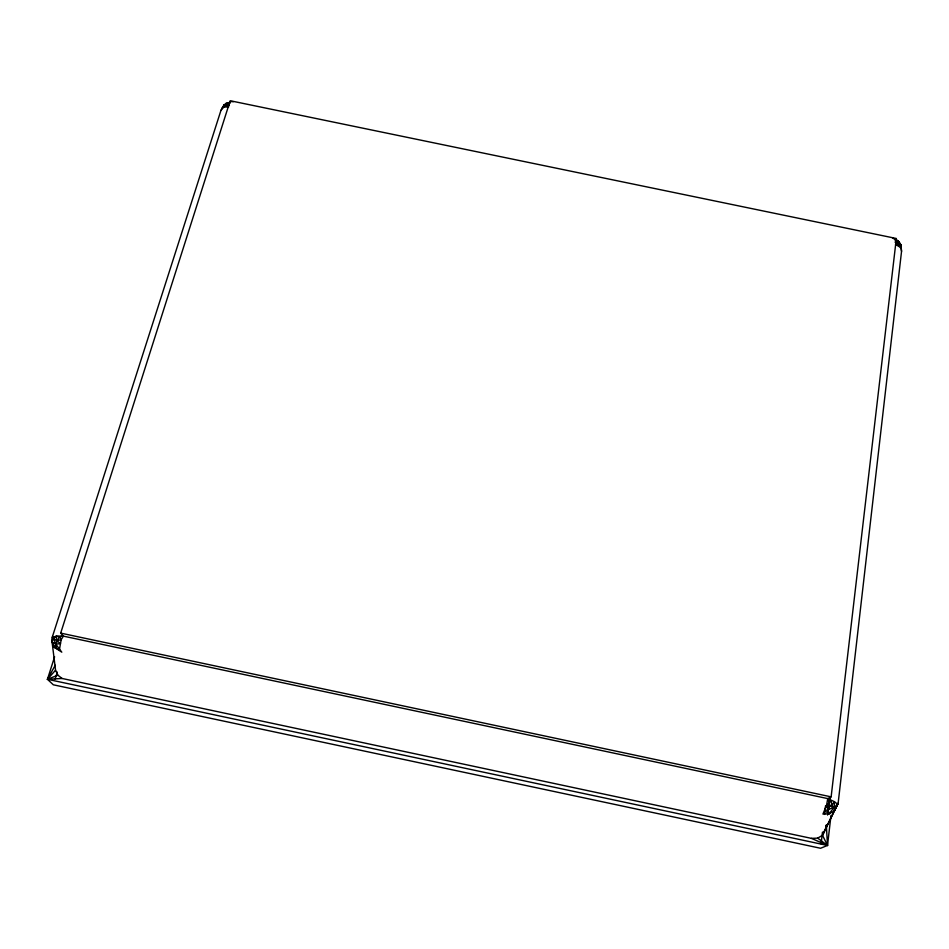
<?xml version="1.0" encoding="UTF-8"?>
<svg xmlns="http://www.w3.org/2000/svg" width="949" height="949" viewBox="0 0 949 949"><rect width="100%" height="100%" fill="white"/><g stroke="black" fill="none" stroke-linecap="round" stroke-linejoin="round"><path stroke-width="1.42" d="M230.049 102.065L223.952 104.912L220.927 110.464L52.598 636.138L52.065 641.927L55.564 670.184L57.865 675.19L62.124 678.476L811.466 838.37L827.504 845.452L831.016 815.286M892.416 237.808L899.237 242.149L900.945 244.961L901.55 251.307L838.157 803.115L822.486 835.274L817.706 838.133L811.466 838.37M831.134 796.852L896.342 238.496L230.192 100.736L60.689 633.113L63.405 636.138L827.753 798.595L834.408 801.656L837.718 804.337L834.313 810.909L829.118 813.779L822.937 814.076L826.579 805.25L827.753 798.595L831.134 796.852L60.689 633.113M821.087 843.851L822.475 832.083M824.551 814.42L825.594 805.594M55.267 665.249L47.45 679.294L827.504 845.452L822.486 835.274L825.986 827.872L826.33 824.918L827.504 845.452L820.565 848.264L53.31 684.798L47.45 679.294L54.603 656.791M828.347 810.351L828.928 805.974L827.706 814.705L829.438 798.417M827.623 814.622L829.616 798.441L827.647 814.633M825.986 827.872L826.603 825.025M829.248 802.996L829.817 798.607M829.319 803.056L829.912 798.678M63.405 636.138L59.502 636.66L54.295 647.265L59.419 649.674L61.199 639.614L63.405 636.138L56.252 636.245L52.385 637.384L52.065 641.927L54.295 647.265L61.792 652.177L55.801 644.181L53.69 638.333L52.385 637.384L52.598 636.138M55.089 679.152L57.32 672.094M53.69 638.333L52.065 641.927L55.801 644.181L60.463 643.576L53.69 638.333L56.252 636.245L59.502 636.66L61.199 639.614L57.047 640.682L56.252 636.245M822.486 835.274L838.157 803.115L834.313 810.909L834.408 801.656L831.822 805.393L826.579 805.25L829.118 813.779L834.183 807.291L837.718 804.337M220.927 110.464L226.064 103.429L230.287 102.729L223.952 104.912M226.064 103.429L226.123 106.62L229.278 105.042L228.306 103.311L226.064 103.429L222.363 107.889L226.123 106.62L228.306 103.311L230.346 102.184M62.124 678.476L47.45 679.294L55.564 670.184M222.363 107.889L225.399 104.568M895.429 240.133L897.73 240.572L900.945 244.961L898.039 245.625L895.512 244.735M47.45 679.294L57.865 675.19M231.378 101.614L233.324 101.709M226.123 106.62L228.756 106.798M54.295 647.265L59.419 649.674M836.069 807.872L826.579 805.25L831.17 800.683L831.822 805.393L834.183 807.291L824.847 810.837L829.118 813.779M895.275 240.702L897.422 241.71L898.039 245.625L901.123 248.318L901.55 251.307M899.237 242.149L896.081 240.429L897.73 240.572L900.554 245.198L901.123 248.318L900.945 244.961M817.706 838.133L827.504 845.452M55.801 644.181L56.121 647.716M897.73 240.572L897.422 241.71L895.085 242.09L898.039 245.625L897.73 240.572"/></g></svg>
